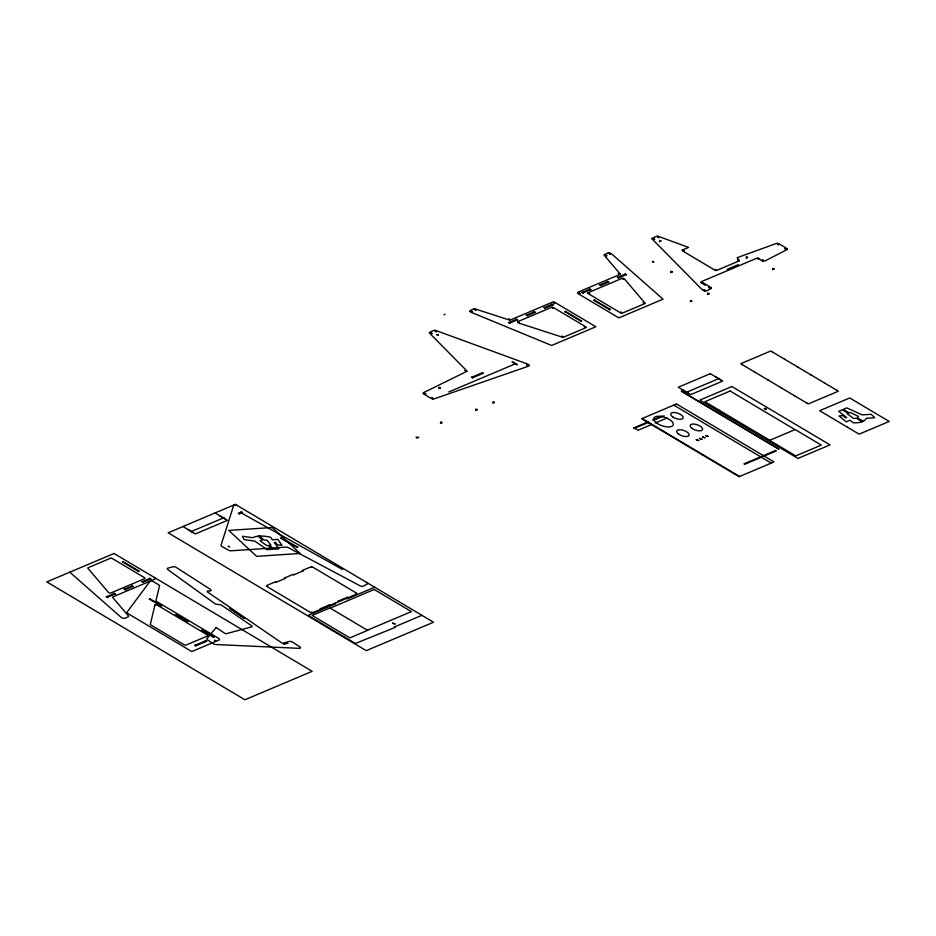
<?xml version="1.0" encoding="UTF-8"?>
<svg xmlns="http://www.w3.org/2000/svg" width="936" height="936" viewBox="0 0 936 936"><rect width="100%" height="100%" fill="white"/><g stroke="black" fill="none" stroke-linecap="round" stroke-linejoin="round"><path stroke-width="1.4" d="M623.259 279.185L623.353 278.46M758.195 258.968L758.289 258.242M648.554 421.68L634.058 427.81L633.789 428.606L648.285 422.475M228.396 546.261L229.507 546.636M229.425 546.811L228.361 546.46M214.496 640.271L215.596 640.645M215.514 640.832L214.461 640.493M238.352 513.419L241.394 511.863M239.218 513.911L242.272 512.355M280.648 538.399L281.373 538.024M296.817 547.431L297.554 547.057M437.217 334.538L438.305 334.924M438.235 335.1L437.17 334.76M659.822 240.435L660.91 240.809M660.851 240.985L659.424 241.816M444.05 314.917L445.021 314.11M437.241 335.029L438.224 334.608M508.728 322.639L516.578 319.316M526.5 315.128L534.339 311.805M544.261 307.616L552.111 304.294M652.603 261.928L653.597 261.507M509.57 323.142L517.421 319.82M527.342 315.631L535.181 312.308M545.103 308.12L552.954 304.797M582.063 292.441L589.914 289.119M599.836 284.93L607.686 281.607M617.596 277.419L625.447 274.096M582.917 292.945L590.756 289.622M600.678 285.433L608.529 282.11M618.45 277.922L626.289 274.599M564.888 311.875L565.683 311.536M593.997 300.374L594.793 300.035M671.182 271.908L672.165 271.487M670.749 272.622L671.72 271.803M580.507 321.165L581.303 320.826M609.617 309.664L610.412 309.336M746.437 257.552L747.431 257.143M439.241 387.913L440.236 387.492M746.004 258.266L746.975 257.459M438.808 388.627L439.78 387.808M471.732 377.266L482.332 372.785M727.272 269.322L738.317 264.654M472.352 377.863L483.397 373.195M448.847 391.938L515.303 363.835M690.709 301.064L691.704 300.643M707.885 293.74L708.868 293.319M690.277 301.778L691.248 300.971M707.452 294.454L708.423 293.647M772.96 269.03L773.955 268.62M772.539 269.743L773.499 268.936M187.844 529.425L193.366 532.701M219.913 515.865L225.436 519.152M440.821 422.662L441.815 422.241M440.4 423.376L441.359 422.557M475.944 409.746L476.939 409.336M493.249 402.503L494.243 402.082M475.523 410.459L476.482 409.652M492.816 403.217L493.787 402.398M190.85 531.718L223.915 517.737M122.441 562.021L123.224 561.682M416.38 437.744L417.374 437.323M418.848 437.229L417.082 437.568M138.06 571.311L138.856 570.983M106.552 596.747L114.403 593.436M124.324 589.235L132.163 585.924M142.085 581.724L149.935 578.413M107.394 597.25L115.245 593.939M125.167 589.738L133.017 586.427M142.927 582.227L150.778 578.916M149.233 599.239L150.251 598.806M160.793 606.118L161.811 605.686M741.897 364.432L754.72 372.072M771.978 351.714L784.813 359.342M683.116 390.136L688.639 393.424M715.186 376.576L720.708 379.864M686.135 392.441L719.187 378.46M175.406 614.812L176.424 614.379M652.509 420.018L661.729 416.11M653.55 420.241L664.104 415.783M267.614 585.877L266.561 586.322L310.904 612.694L311.945 612.249M275.874 582.391L285.375 578.366M293.647 574.88L303.135 570.855M311.407 567.368L312.448 566.923L356.78 593.295L355.738 593.74M651.292 424.663L638.118 430.232L634.058 427.81M655.247 422.99L667.111 417.971M186.978 621.691L187.984 621.258M768.07 380.004L780.905 387.644M798.162 367.286L810.985 374.915M201.591 630.384L202.609 629.963M213.151 637.264L214.168 636.831M195.062 645.29L205.663 640.809M195.682 645.887L206.727 641.218M794.255 395.577L807.078 403.217M824.335 382.859L837.17 390.487M320.206 608.763L329.706 604.75M337.978 601.251L347.478 597.238M374.669 587.223L347.116 598.876L346.378 598.443L330.221 605.276L329.495 604.832M329.94 607.955L312.191 615.455L349.877 637.872L367.614 630.361M847.829 427.448L819.643 410.693L849.736 397.964L889.2 421.446L859.108 434.164L847.501 427.261M421.925 615.338L394.372 626.991L395.097 627.424L355.352 643.488L308.096 615.373L335.65 603.72L334.912 603.287M284.064 644.062L287.551 643.219M280.203 534.924L300.117 553.445L256.639 556.347L228.758 530.408L272.224 527.506L280.437 535.146M517.655 322.335L519.082 322.417M470.083 311.384L472.306 311.618M526.851 364.911L529.156 365.309M423.259 393.354L425.564 393.752M784.859 248.613L787.164 249.034M652.064 238.809L654.381 239.23M708.88 287.527L711.196 287.96M577.594 292.956L579.899 293.377M584.544 326.968L586.088 327.261M429.472 332.923L431.788 333.356M682.239 250.333L683.807 250.743M587.902 293.05L589.469 293.471M737.79 260.161L739.358 260.629M604.258 254.931L606.61 255.645M618.602 273.71L620.17 274.178M643.453 302.878L645.021 303.346M465.297 370.714L466.865 371.183M241.207 511.957L242.073 512.448M241.078 512.811L342.482 569.439M238.551 513.314L239.429 513.805M281.034 537.837L297.882 547.244M280.847 538.294L297.028 547.326M777.839 244.436L778.565 244.869M784.485 248.391L785.222 248.824M762.372 259.728L763.097 260.161M757.832 258.745L758.558 259.178M772.726 268.386L774.189 269.264M746.203 256.909L747.665 257.786M737.416 259.939L738.153 260.383M683.444 250.532L684.181 250.965M715.116 269.369L715.853 269.802M658.067 237.299L658.804 237.732M654.007 239.008L654.744 239.44M700.947 282.403L705.206 284.942M700.865 282.438L705.124 284.977M708.517 287.317L709.242 287.75M704.012 289.622L704.738 290.055M670.937 271.264L672.399 272.13M707.651 293.097L709.114 293.974M652.369 261.284L653.831 262.15M690.475 300.421L691.938 301.298M609.582 254.019L610.319 254.452M772.305 351.913L770.773 350.988L740.68 363.718L742.213 364.63M784.485 359.155L798.49 367.485M810.67 374.728L824.663 383.058M836.842 390.3L838.375 391.213L808.294 403.931L806.75 403.018M606.247 255.423L606.984 255.856M625.119 273.909L626.617 274.798M618.24 273.499L618.965 273.932M863.226 421.258L857.47 417.842L858.441 416.391L850.251 412.495L849.221 412.928L843.254 409.383L846.823 407.874L862.138 414.905L871.182 414.297L874.774 417.748L866.209 418.322A23.926 10.331 19 0 1 853.293 422.744L850.099 420.241L846.308 421.844L839.019 415.97L842.774 415.525L845.781 417.936L846.67 417.561L838.691 411.313L842.26 409.804L848.227 413.349L847.244 413.759L853.538 418.462L856.475 418.252L862.255 421.691M622.896 278.963L623.633 279.396M617.28 277.231L618.766 278.109M607.359 281.42L608.856 282.309M643.079 302.656L643.816 303.1M754.393 371.873L768.397 380.203M780.577 387.445L794.57 395.776M599.508 284.731L601.006 285.62M589.586 288.931L591.084 289.821M589.107 293.249L589.844 293.682M620.779 312.086L621.516 312.53M581.747 292.243L583.233 293.132M594.571 300.128L610.19 309.43M593.67 300.175L609.944 309.863M579.536 293.167L580.273 293.6M795.167 429.542L821.305 445.091L795.74 455.902L769.591 440.353M553.96 303.17L554.685 303.603M565.356 311.337L581.63 321.025M565.11 311.782L580.73 321.071M551.784 304.106L553.281 304.996M552.509 307.909L553.235 308.353M584.181 326.758L584.906 327.19M543.933 307.417L545.431 308.307M534.011 311.618L535.509 312.507M526.172 314.929L527.658 315.818M561.881 336.188L562.606 336.621M673.78 405.148L771.217 463.109M516.251 319.129L517.748 320.018M518.72 322.195L519.445 322.639M508.751 318.977L509.488 319.41M508.4 322.44L509.898 323.329M475.277 309.991L476.003 310.424M471.943 311.395L472.668 311.84M642.143 418.521L739.592 476.482M526.488 364.689L527.225 365.122M512.589 361.729L517.468 364.642M512.015 361.975L516.894 364.876M435.486 331.414L436.211 331.859M436.995 334.386L438.457 335.252M431.426 333.134L432.151 333.567M482.005 372.586L483.175 373.288M464.935 370.492L465.66 370.937M471.405 377.068L472.575 377.77M493.015 401.86L494.477 402.726M439.007 387.27L440.47 388.136M475.71 409.102L477.173 409.98M425.201 393.541L425.927 393.974M431.847 397.496L432.584 397.929M440.587 422.019L442.049 422.885M416.146 437.1L417.608 437.966M311.63 567.274L310.892 566.842L302.188 570.515L302.925 570.948M355.961 593.646L356.698 594.079L347.981 597.765L347.256 597.332M215.034 512.963L227.46 520.357L195.39 533.918L182.965 526.523M293.857 574.786L293.132 574.353L284.427 578.027L285.152 578.46M338.2 601.158L338.926 601.591M276.097 582.297L275.359 581.853L266.655 585.538L267.392 585.971M320.428 608.669L321.165 609.102L312.46 612.787L311.723 612.343M122.908 561.495L139.172 571.171M122.651 561.928L138.282 571.217M149.608 578.214L151.106 579.103M141.757 581.537L143.255 582.426M131.847 585.725L133.333 586.615M150.029 598.9L161.589 605.779M176.202 614.472L187.773 621.352M202.387 630.045L213.946 636.925M149.456 599.145L161.015 606.025M175.629 614.718L187.2 621.598M201.813 630.291L213.373 637.17M123.997 589.048L125.494 589.937M205.335 640.61L206.505 641.312M114.075 593.237L115.573 594.126M194.735 645.091L195.905 645.793M106.224 596.56L107.722 597.449M287.153 642.938L287.843 643.418M283.772 643.851L284.474 644.331M229.776 608.283L244.6 618.45M229.975 608.517L244.214 618.275M69.79 572.177L121.048 617.304A2.469 1.065 19 0 0 124.851 618.287L128.185 616.871A2.469 1.065 19 0 0 128.326 615.771L112.858 597.613A1.638 0.714 19 0 1 112.952 596.875L154.896 579.138A2.469 1.065 19 0 0 154.276 577.418M259.6 536.059L263.695 539.861L267.193 540.341L270.937 545.185L269.521 545.279L273.733 549.21L278.893 548.859L274.342 542.506L275.617 542.412L277.29 544.857L281.9 545.337L277.852 539.417L272.376 539.779L270.562 537.229A23.926 10.331 19 0 0 252.661 537.709L242.494 536.281L244.074 539.604L254.826 541.113L267.134 549.643L272.294 549.303L268.082 545.384L266.596 545.477L260.103 540.821L262.255 539.955L258.184 536.176M562.243 336.398L562.899 337.252M509.125 319.188L509.781 320.042M474.646 308.927L475.64 310.214M657.54 236.235L658.429 237.51M434.947 330.361L435.848 331.636M552.322 307.289L552.872 308.131M762.735 259.939L763.25 261.167M704.375 289.844L704.89 291.061M715.49 269.591L715.783 270.399M621.141 312.308L621.445 313.115M553.878 302.176L554.323 303.381M432.221 397.718L432.654 398.923M777.816 243.442L778.202 244.647M609.874 253.094L609.956 254.229M366.549 582.403A2.469 1.065 19 0 1 367.24 584.087L363.098 586.205A2.469 1.065 19 0 1 359.95 585.749L288.007 547.501A1.638 0.714 19 0 0 286.346 547.092L230.958 550.789A2.469 1.065 19 0 1 228.361 550.122L222.171 546.671A2.469 1.065 19 0 1 221.06 545.255L233.684 505.3A2.469 1.065 19 0 1 237.346 505.522M392.699 623.2L395.226 624.055L392.722 623.119M764.338 408.576C766.876 411.524 767.462 407.312 764.338 408.576M696.29 439.745L698.724 440.552L696.29 439.745M699.485 438.399L701.918 439.206L699.485 438.399M702.679 437.042L705.112 437.849L702.737 436.948M705.873 435.696L708.318 436.504L705.896 435.649M154.931 605.065L150.368 624.218A1.638 0.714 19 0 0 151.047 625.096L183.912 644.647A1.638 0.714 19 0 0 186.089 645.044L207.581 635.965A1.638 0.714 19 0 0 207.172 634.819L157.377 605.194A1.638 0.714 19 0 0 154.931 605.065M159.483 585.959L155.984 600.643A1.638 0.714 19 0 0 156.663 601.52L218.486 638.293A2.469 1.065 19 0 1 219.106 640.013L191.798 651.561L126.606 612.776L149.971 581.35A2.469 1.065 19 0 1 153.551 581.724L158.465 584.649A2.469 1.065 19 0 1 159.483 585.959M216.216 627.494L206.95 638.563A2.445 1.053 19 0 0 207.64 639.932L213.092 643.664A2.445 1.053 19 0 0 215.643 644.518L299.122 648.344A2.445 1.053 19 0 0 299.543 646.589L292.652 642.166A2.445 1.053 19 0 0 289.446 641.429L282.391 643.336L207.722 592.149A1.661 0.714 19 0 1 207.944 591.002L209.956 590.979A2.445 1.053 19 0 0 210.179 589.224L176.307 567.473A2.445 1.053 19 0 0 173.113 566.748L167.836 568.164A2.445 1.053 19 0 0 167.989 569.731L215.76 604.235L220.007 604.633A1.661 0.714 19 0 1 221.621 605.218L251.573 625.751A1.661 0.714 19 0 1 251.725 626.851L226.594 633.625A1.661 0.714 19 0 1 224.359 633.075L216.216 627.494M710.88 288.651L706.376 290.956A2.445 1.053 19 0 1 702.409 289.891L652.415 239.288A2.445 1.053 19 0 1 652.45 238.083L656.499 236.363A2.445 1.053 19 0 1 658.874 236.551L688.557 247.396L682.496 249.97A1.661 0.714 19 0 0 682.917 251.129L714.589 269.966A1.661 0.714 19 0 0 716.8 270.375L739.101 260.945A1.661 0.714 19 0 0 739.194 260.196L737.077 257.716L776.33 243.477A2.445 1.053 19 0 1 779.512 244.097L786.17 248.052A2.445 1.053 19 0 1 786.86 249.725L764.735 261.062A2.445 1.053 19 0 1 760.898 260.114L759.447 258.851A1.661 0.714 19 0 0 756.885 258.184L701.298 281.678L710.19 286.978A2.445 1.053 19 0 1 710.88 288.651M466.631 371.475L423.563 392.629A2.469 1.065 19 0 0 424.242 394.313L430.888 398.268A2.469 1.065 19 0 0 434.093 398.9L528.735 366.093A2.469 1.065 19 0 0 527.307 363.94L436.293 330.665A2.469 1.065 19 0 0 433.894 330.478L429.835 332.186A2.469 1.065 19 0 0 429.811 333.403L466.619 370.679A1.638 0.714 19 0 1 466.631 371.475M473.686 309.044L470.352 310.459A2.469 1.065 19 0 0 471.639 312.507L551.632 345.466L595.881 326.758L555.633 302.819A2.469 1.065 19 0 0 552.369 302.223L510.412 319.96A1.638 0.714 19 0 1 508.95 319.878L475.874 309.161A2.469 1.065 19 0 0 473.686 309.044M607.99 253.071L604.656 254.475A2.469 1.065 19 0 0 604.527 255.586L619.983 273.745A1.638 0.714 19 0 1 619.901 274.482L577.945 292.219A2.469 1.065 19 0 0 578.577 293.939L618.813 317.877L663.062 299.169L611.805 254.054A2.469 1.065 19 0 0 607.99 253.071M551.561 307.359L517.772 321.645A1.638 0.714 19 0 0 518.907 323.107L562.068 337.089A1.638 0.714 19 0 0 563.53 337.171L585.831 327.74A1.638 0.714 19 0 0 585.421 326.594L553.749 307.757A1.638 0.714 19 0 0 551.561 307.359M621.96 278.401L588.171 292.687A1.638 0.714 19 0 0 588.58 293.834L620.252 312.671A1.638 0.714 19 0 0 622.44 313.08L644.74 303.65A1.638 0.714 19 0 0 644.834 302.913L624.651 279.209A1.638 0.714 19 0 0 621.96 278.401M114.028 553.48L46.8 581.899L244.928 699.765L312.156 671.334L114.028 553.48M235.381 504.364L168.141 532.795L366.28 650.649L433.508 622.229L235.381 504.364M110.413 558.277L88.101 567.707A1.638 0.714 19 0 0 88.019 568.444L108.202 592.137A1.638 0.714 19 0 0 110.893 592.944L144.682 578.659A1.638 0.714 19 0 0 144.261 577.524L112.589 558.675A1.638 0.714 19 0 0 110.413 558.277M710.319 373.686L678.249 387.247L690.674 394.629L722.744 381.069L710.319 373.686M681.373 391.154L778.81 449.128L681.373 391.154M676.529 403.978L641.651 418.731L739.089 476.693L773.978 461.951L676.529 403.978M731.917 386.533L699.847 400.093L797.94 458.441L830.01 444.881L731.917 386.533M730.115 391.014L704.878 401.684L769.755 440.283L794.992 429.612L730.115 391.014M374.213 589.481L330.186 608.096L367.38 630.22L411.407 611.606L374.213 589.481M775.57 450.497L743.933 463.87L744.67 464.303L776.295 450.93L775.57 450.497M656.885 423.189A10.261 4.434 19 0 0 673.101 425.225A10.261 4.434 19 0 0 660.582 416.356A10.261 4.434 19 0 0 656.885 423.189M672.715 416.93A6.575 2.843 19 0 0 683.105 418.228A6.575 2.843 19 0 0 675.09 412.554A6.575 2.843 19 0 0 672.715 416.93M678.682 434.164A6.575 2.843 19 0 0 689.06 435.462A6.575 2.843 19 0 0 681.045 429.788A6.575 2.843 19 0 0 678.682 434.164M692.125 428.477A6.575 2.843 19 0 0 702.503 429.776A6.575 2.843 19 0 0 694.489 424.102A6.575 2.843 19 0 0 692.125 428.477"/></g></svg>
